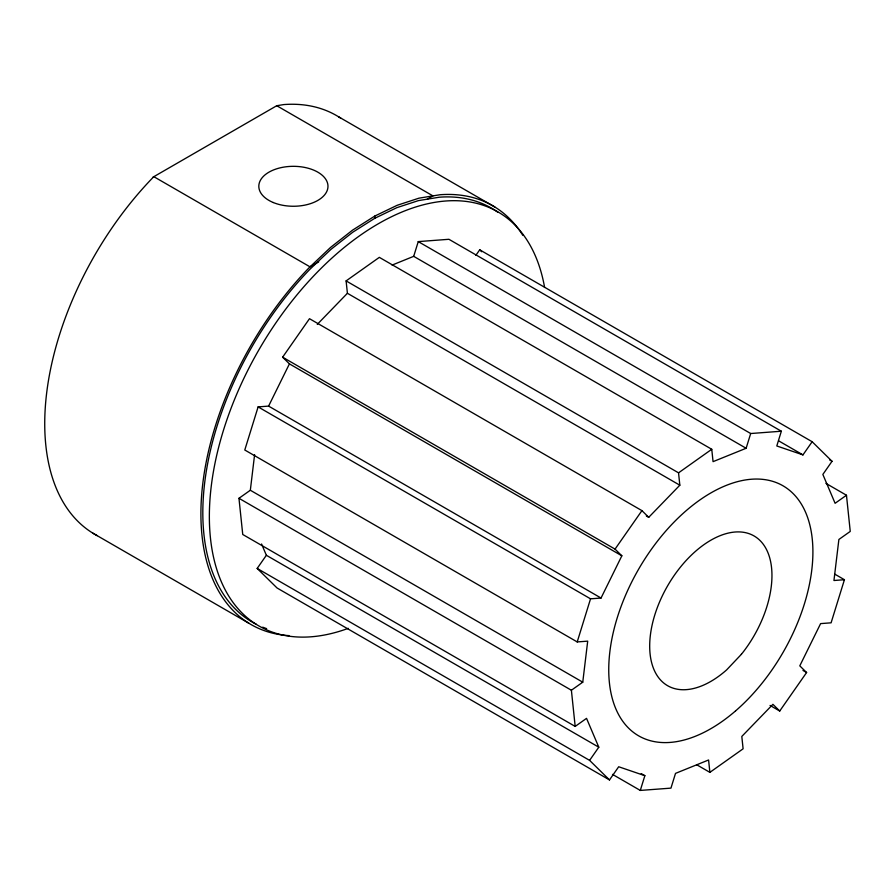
<?xml version="1.0" encoding="UTF-8"?>
<svg xmlns="http://www.w3.org/2000/svg" width="895" height="895" viewBox="0 0 895 895"><rect width="100%" height="100%" fill="white"/><g stroke="black" fill="none" stroke-linecap="round" stroke-linejoin="round"><path stroke-width="1.34" d="M256.328 624.307A239.043 138.02 -60 0 1 309.905 269.294L330.971 249.347L352.731 232.241L374.815 218.268L374.848 216.031L397.134 205.302L418.983 198.164L440.027 194.741A241.762 139.586 -60 0 1 522.803 235.307M612.493 774.376L640.294 790.43L644.859 775.685L618.691 766.758L609.495 779.925L589.604 760.37L598.8 747.202L586.538 718.361L575.183 726.416L242.746 534.483L238.965 498.302L250.331 490.247L254.605 454.682M575.183 726.416L571.39 690.235L582.757 682.18L587.702 641.144L577.208 641.928L244.782 450.006L258.118 406.901L268.601 406.106L601.037 598.039L621.846 555.806L615.044 549.116L282.619 357.183L309.491 318.698L641.928 510.631L648.73 517.321L679.831 485.202L678.544 472.84L346.108 280.907L379.335 257.357L711.76 449.279L713.058 461.652L746.128 448.272L750.692 433.527L781.346 431.222L776.793 445.967L802.96 454.895L812.157 441.727L479.72 249.806L475.894 255.288M392.077 265.099L413.691 256.339L418.256 241.605L448.921 239.289L781.346 431.222M577.208 641.928L590.543 598.822L601.037 598.039M834.766 574.131L844.432 579.714L831.097 622.819L820.614 623.614L799.794 665.846L806.596 672.537L779.724 711.022L770.047 705.439M268.601 406.106L289.421 363.873L282.619 357.183M609.495 779.925L277.058 587.993L257.178 568.437L266.363 555.28L261.575 543.992M615.044 549.116L641.928 510.631M812.157 441.727L832.037 461.283L822.852 474.439L835.102 503.292L846.469 495.237L825.917 483.367M317.266 324.393L347.405 293.28L346.108 280.907M678.544 472.84L711.76 449.279M696.59 764.688L709.88 772.363L743.107 748.813L741.81 736.44L772.922 704.331L779.724 711.022M374.848 216.031L352.507 230.172L330.501 247.467L309.211 267.639A241.762 139.586 -60 0 0 201.274 500.697A241.762 139.586 -60 0 0 288.973 635.629M153.023 177.154L276.745 105.722L283.838 104.57A241.762 139.586 -60 0 1 340.838 118.241M318.721 261.843L310.028 266.855L153.839 176.684L153.023 177.467A241.762 139.586 -60 0 0 97.231 535.669M427.273 199.171L432.934 195.893L276.745 105.722M374.815 218.268L396.843 207.662L418.457 200.603L439.266 197.213A239.043 138.02 -60 0 1 498.079 212.428M844.432 579.714L833.95 580.508L838.883 539.472L850.25 531.417L846.469 495.237M640.294 790.43L670.959 788.126L675.512 773.381L708.583 759.989L709.88 772.363M338.646 116.831L494.834 207.002M829.62 459.885L832.037 461.283M778.784 440.933L802.96 454.895M418.256 241.605L750.692 433.527M413.691 256.339L746.128 448.272M347.405 293.28L679.831 485.202M646.313 515.923L648.73 517.321M289.421 363.873L621.846 555.806M802.972 670.444L806.596 672.537M258.118 406.901L590.543 598.822M250.331 490.247L582.757 682.18M238.965 498.302L571.39 690.235M266.363 555.28L598.8 747.202M641.223 773.593L644.859 775.685M257.178 568.437L589.604 760.37M92.7 533.073L248.888 623.244M479.72 249.806L481.711 251.752M266.632 628.626A239.043 138.02 -60 0 1 262.694 627.171M348.278 628.346A239.043 138.02 -60 0 1 209.643 504.914A239.043 138.02 -60 0 1 367.901 230.149A239.043 138.02 -60 0 1 544.607 287.463M741.384 654.312L726.65 669.874A86.457 49.919 -60 0 1 650.62 633.324A86.457 49.919 -60 0 1 745.893 532.749A86.457 49.919 -60 0 1 741.384 654.312M735.522 710.943A144.375 83.358 -60 0 0 784.255 486.544A144.375 83.358 -60 0 0 612.695 634.991A144.375 83.358 -60 0 0 735.522 710.943M273.243 202.516A34.581 19.97 0 0 0 327.805 188.252A34.581 19.97 0 0 0 279.117 168.103A34.581 19.97 0 0 0 273.243 202.516"/></g></svg>
